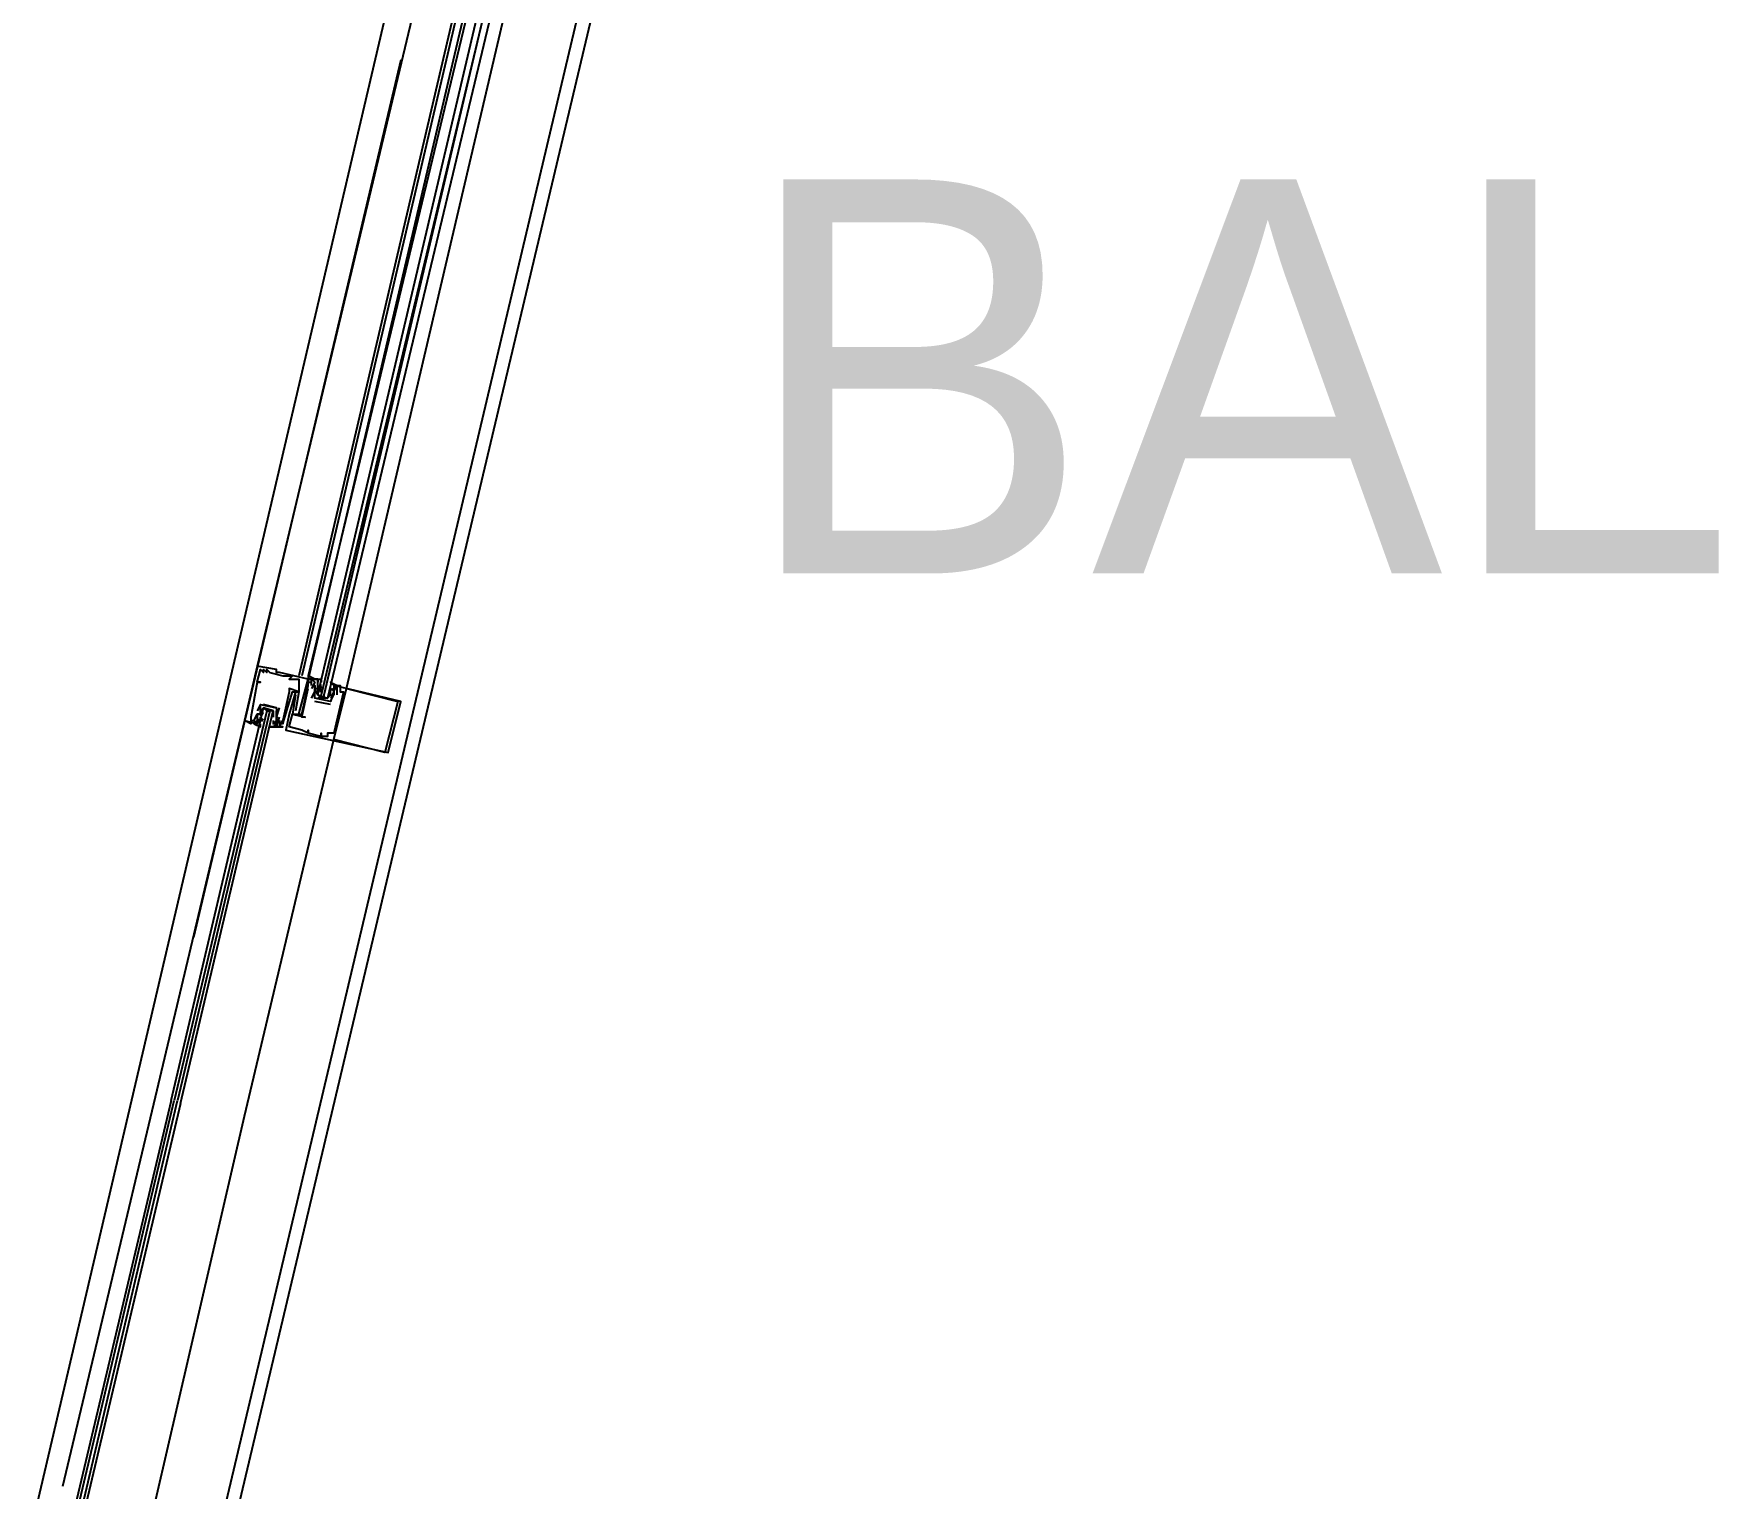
# Model space of a CAD drawing. Header units: feet. Extents: x -84 to 198, y -22 to 181.
# Drawn here: x 113.87 to 120.92, y 61.1 to 67.18 of the extents above; entities that cross this region are included whole.
import ezdxf
from ezdxf.enums import TextEntityAlignment as Align

# ---------------------------------------------------------------- set-up
doc = ezdxf.new("R2010")
doc.units = ezdxf.units.FT
doc.layers.add('A-LINEA', color=7, linetype='CONTINUOUS')
doc.layers.add('A-TEXTO-PDF', color=3, linetype='CONTINUOUS')

msp = doc.modelspace()

# ---------------------------------------------------------------- linework, layer by layer
at = {"layer": 'A-LINEA'}
for p, q in [((113.8667, 60.9778), (115.4933, 67.9244)), ((114.6133, 60.8044), (116.2533, 67.7378)), ((115.5067, 67.4978), (114.8, 64.5378)), ((115.6667, 67.4578), (114.9733, 64.4978)), ((115.68, 67.4578), (114.9867, 64.4978)), ((115.7067, 67.4444), (115.0133, 64.4844)), ((115.72, 67.4444), (115.0133, 64.4978)), ((115.1733, 64.4444), (115.8667, 67.4044)), ((115.4, 67.0711), (114.5333, 63.4044)), ((114.8, 64.5378), (114.8, 64.5378)), ((114.8133, 64.5244), (114.8133, 64.5244)), ((114.8267, 64.5244), (114.8267, 64.5244)), ((114.8267, 64.5111), (114.8267, 64.5111)), ((114.84, 64.5244), (114.84, 64.5244)), ((114.84, 64.5111), (114.84, 64.5111)), ((114.8533, 64.5111), (114.8533, 64.5111)), ((114.88, 64.5244), (114.88, 64.5244)), ((114.88, 64.5111), (114.88, 64.5111)), ((114.8933, 64.5111), (114.8933, 64.5111)), ((114.9067, 64.4978), (114.9067, 64.4978)), ((114.92, 64.4978), (114.92, 64.4978)), ((114.9333, 64.4978), (114.9333, 64.4978)), ((114.9467, 64.4978), (114.9467, 64.4978)), ((115.0133, 64.4978), (115.0133, 64.4844)), ((115.0133, 64.4978), (115.0133, 64.4844)), ((115.0133, 64.4978), (115.0133, 64.4844)), ((114.8, 64.4711), (114.8, 64.4711)), ((114.8, 64.4711), (114.8, 64.4711)), ((114.8133, 64.4711), (114.8133, 64.4711)), ((114.9333, 64.4844), (114.9333, 64.4844)), ((114.9333, 64.4444), (114.9333, 64.4444)), ((114.9333, 64.4311), (114.9333, 64.4311)), ((114.9467, 64.4311), (114.9467, 64.4311)), ((114.96, 64.4311), (114.96, 64.4311)), ((114.9733, 64.4844), (114.9733, 64.4844)), ((114.9733, 64.4311), (114.9733, 64.4311)), ((114.9733, 64.4311), (114.9733, 64.4311)), ((115.0133, 64.4844), (115.0133, 64.4844)), ((115.0133, 64.4844), (115.0133, 64.4844)), ((115.0133, 64.4844), (115.0133, 64.4844)), ((115.0133, 64.4711), (115.0133, 64.4711)), ((115.0133, 64.4711), (115.0133, 64.4711)), ((115.0133, 64.4578), (115.0133, 64.4578)), ((115.0133, 64.4578), (115.0133, 64.4578)), ((115.0133, 64.4444), (115.0133, 64.4444)), ((115.0267, 64.4844), (115.0267, 64.4844)), ((115.0267, 64.4844), (115.0267, 64.4844)), ((115.0267, 64.4711), (115.0267, 64.4711)), ((115.0267, 64.4711), (115.0267, 64.4711)), ((115.0267, 64.4578), (115.0267, 64.4578)), ((115.0267, 64.4444), (115.0267, 64.4444)), ((115.0267, 64.4044), (115.04, 64.4311)), ((115.04, 64.4711), (115.04, 64.4711)), ((115.04, 64.4578), (115.04, 64.4578)), ((115.04, 64.4444), (115.04, 64.4444)), ((115.04, 64.4444), (115.04, 64.4444)), ((115.04, 64.4444), (115.04, 64.4444)), ((115.04, 64.4311), (115.04, 64.4311)), ((115.0532, 64.4213), (115.0522, 64.4332)), ((115.0533, 64.4844), (115.0533, 64.4844)), ((115.0533, 64.4711), (115.0533, 64.4711)), ((115.0533, 64.4578), (115.0533, 64.4578)), ((115.0533, 64.4578), (115.0533, 64.4444)), ((115.0533, 64.4444), (115.0533, 64.4444)), ((115.0533, 64.4311), (115.0533, 64.4311)), ((115.0658, 64.4289), (115.0652, 64.4493)), ((115.0665, 64.448), (115.0655, 64.4599)), ((115.0659, 64.4427), (115.0656, 64.461)), ((115.0667, 64.4578), (115.0667, 64.4578)), ((115.1067, 64.4578), (115.1067, 64.4578)), ((115.1067, 64.4311), (115.1067, 64.4444)), ((115.1067, 64.4444), (115.1067, 64.4444)), ((115.118, 64.4283), (115.1084, 64.4103)), ((115.1151, 64.4467), (115.1089, 64.4365)), ((115.12, 64.4578), (115.12, 64.4578)), ((115.12, 64.4444), (115.12, 64.4444)), ((115.12, 64.4311), (115.12, 64.4311)), ((115.12, 64.4311), (115.12, 64.4311)), ((115.12, 64.4311), (115.12, 64.4311)), ((115.1303, 64.4537), (115.1218, 64.4374)), ((115.1333, 64.4578), (115.1333, 64.4578)), ((115.1467, 64.4578), (115.1467, 64.4578)), ((115.1467, 64.4311), (115.1467, 64.4311)), ((115.16, 64.4311), (115.16, 64.4311)), ((115.1733, 64.4444), (115.1733, 64.4444)), ((114.8133, 64.3778), (114.8133, 64.3778)), ((114.8133, 64.3778), (114.8133, 64.3778)), ((114.8267, 64.3778), (114.8267, 64.3778)), ((114.88, 64.3644), (114.88, 64.3644)), ((114.88, 64.3644), (114.88, 64.3644)), ((114.8933, 64.3644), (114.8933, 64.3644)), ((114.96, 64.4178), (114.96, 64.4178)), ((115.0267, 64.4044), (115.0267, 64.4044)), ((115.04, 64.4044), (115.04, 64.4044)), ((115.04, 64.4044), (115.04, 64.4044)), ((115.1067, 64.3778), (115.04, 64.3911)), ((115.04, 64.3911), (115.04, 64.3911)), ((115.0933, 64.4044), (115.0533, 64.4044)), ((115.0667, 64.4044), (115.08, 64.4044)), ((115.1067, 64.4178), (115.1067, 64.4178)), ((115.1067, 64.3911), (115.1067, 64.3911)), ((115.1067, 64.3911), (115.1067, 64.3911)), ((115.1067, 64.3778), (115.1067, 64.3778)), ((115.1151, 64.42), (115.1089, 64.4098)), ((115.12, 64.4178), (115.12, 64.4178)), ((115.12, 64.4178), (115.12, 64.4178)), ((115.1333, 64.4178), (115.1333, 64.4178)), ((115.3867, 64.3911), (115.3867, 64.3911)), ((115.4, 64.3911), (115.4, 64.3911)), ((114.7467, 64.3111), (114.7467, 64.3111)), ((114.7733, 64.3244), (114.7733, 64.3244)), ((114.7733, 64.3111), (114.7733, 64.3111)), ((114.7867, 64.3111), (114.7867, 64.3111)), ((114.8, 64.3511), (114.8, 64.3511)), ((114.8, 64.3378), (114.8, 64.3378)), ((114.8, 64.3378), (114.8, 64.3378)), ((114.8, 64.3378), (114.8, 64.3378)), ((114.8, 64.3244), (114.8, 64.3244)), ((114.8, 64.3244), (114.8, 64.3244)), ((114.8, 64.3111), (114.8, 64.3111)), ((114.8, 64.2978), (114.8, 64.2978)), ((114.8031, 64.3019), (114.8115, 64.3181)), ((114.8133, 64.3378), (114.8133, 64.3378)), ((114.8133, 64.3244), (114.8133, 64.3244)), ((114.8133, 64.3111), (114.8133, 64.3244)), ((114.8133, 64.3111), (114.8133, 64.3111)), ((114.8133, 64.3111), (114.8133, 64.3111)), ((114.8153, 64.3273), (114.825, 64.3452)), ((114.8182, 64.3356), (114.8244, 64.3457)), ((114.8182, 64.3089), (114.8244, 64.3191)), ((114.8267, 64.3511), (114.8267, 64.3511)), ((114.84, 64.3511), (114.8533, 64.3511)), ((114.8533, 64.2978), (114.8533, 64.2978)), ((114.8667, 64.3378), (114.8667, 64.3378)), ((114.8667, 64.3111), (114.8667, 64.2978)), ((114.8667, 64.3111), (114.8667, 64.3111)), ((114.8667, 64.2978), (114.8667, 64.2978)), ((114.8668, 64.3076), (114.8678, 64.2957)), ((114.88, 64.3244), (114.88, 64.3244)), ((114.88, 64.3244), (114.88, 64.3244)), ((114.88, 64.3111), (114.88, 64.3111)), ((114.8801, 64.3342), (114.8812, 64.3223)), ((114.8808, 64.3129), (114.8811, 64.2946)), ((114.8809, 64.3267), (114.8814, 64.3063)), ((114.8933, 64.3244), (114.8933, 64.3244)), ((114.8933, 64.3111), (114.8933, 64.3111)), ((114.8933, 64.2978), (114.8933, 64.2978)), ((114.9067, 64.3111), (114.9067, 64.3111)), ((114.9067, 64.3111), (114.9067, 64.3111)), ((114.9067, 64.2978), (114.9067, 64.2978)), ((114.9333, 64.3378), (114.9333, 64.3378)), ((114.9467, 64.3378), (114.9467, 64.3378)), ((114.9467, 64.3378), (114.9467, 64.3378)), ((114.96, 64.3511), (114.96, 64.3511)), ((114.96, 64.3378), (114.96, 64.3378)), ((114.9733, 64.3378), (114.9733, 64.3378)), ((114.9867, 64.3378), (114.9867, 64.3378)), ((114.9867, 64.3244), (114.9867, 64.3244)), ((115, 64.3244), (115, 64.3244)), ((114.8667, 64.2844), (114.8667, 64.2844)), ((114.88, 64.2844), (114.88, 64.2844)), ((114.8933, 64.2844), (114.8933, 64.2844)), ((114.8933, 64.2844), (114.8933, 64.2844)), ((114.9067, 64.2844), (114.9067, 64.2844)), ((114.92, 64.2711), (114.92, 64.2711)), ((114.9333, 64.2844), (114.9333, 64.2844)), ((114.9867, 64.2711), (114.9867, 64.2711)), ((115.0133, 64.2711), (115.0133, 64.2711)), ((115.0133, 64.2578), (115.0133, 64.2578)), ((115.0133, 64.2578), (115.0133, 64.2578)), ((115.04, 64.2444), (115.04, 64.2444)), ((115.0667, 64.2578), (115.0667, 64.2578)), ((115.0667, 64.2444), (115.0667, 64.2444)), ((115.0667, 64.2444), (115.0667, 64.2444)), ((115.08, 64.2444), (115.08, 64.2444)), ((115.0933, 64.2578), (115.0933, 64.2578)), ((115.0933, 64.2444), (115.0933, 64.2444)), ((115.12, 64.2578), (115.12, 64.2578)), ((115.12, 64.2311), (115.12, 64.2311)), ((115.3333, 64.1778), (115.3333, 64.1778)), ((115.3467, 64.1778), (115.3467, 64.1778)), ((114.3733, 62.7378), (113.9867, 61.1111))]:
    msp.add_line(p, q, dxfattribs=at)
for points in [[(123.9467, 43.9511), (123.92, 47.9511), (123.56, 53.4844), (119.8267, 54.3644), (116.1067, 55.2444), (116.8, 58.2178), (117.1867, 59.8444), (116.8667, 59.9111), (115.8267, 60.1644), (114.5867, 60.4578), (118.2, 75.6978), (129.9467, 72.9244)], [(115.8133, 67.4178), (115.0933, 64.4044), (115.08, 64.4044), (115.08, 64.4178), (115.7867, 67.4311), (115.0667, 64.4178), (115.0667, 64.4044), (115.0533, 64.4178), (115.76, 67.4311)], [(114.8, 64.5378), (114.7467, 64.3111), (114.8, 64.2978), (114.8, 64.3111)], [(114.9733, 64.3378), (115.0133, 64.4844), (114.8933, 64.5111), (114.88, 64.5111), (114.88, 64.5244), (114.8, 64.5378)], [(114.8, 64.4711), (114.8133, 64.5244), (114.8267, 64.5111), (114.8267, 64.5244), (114.84, 64.5111), (114.84, 64.5244), (114.8533, 64.5111), (114.9067, 64.4978), (114.92, 64.4978), (114.9333, 64.4978), (114.9467, 64.4978), (114.9333, 64.4844), (114.9733, 64.4844), (114.9733, 64.4311), (114.9333, 64.4444), (114.9333, 64.4311), (114.9067, 64.3111), (114.9067, 64.3111)], [(115.0267, 64.4844), (115.04, 64.4844), (115.0133, 64.4978)], [(115.0267, 64.4844), (115.04, 64.4844), (115.0133, 64.4978)], [(115.0267, 64.4844), (115.04, 64.4844), (115.0133, 64.4978)], [(114.8, 64.4711), (114.8133, 64.4711), (114.8, 64.4711), (114.7733, 64.3244), (114.7733, 64.3111), (114.7867, 64.3111), (114.8, 64.3378), (114.8, 64.3378)], [(114.8667, 64.2844), (114.9067, 64.2844), (114.8933, 64.2844), (114.9067, 64.3111), (114.9067, 64.2978), (114.9467, 64.4311), (114.9733, 64.4311), (114.96, 64.3511)], [(114.96, 64.4311), (114.9333, 64.3378), (114.92, 64.2711), (115.04, 64.2444), (115.3467, 64.1778), (115.4, 64.3911), (115.12, 64.4578)], [(115.1333, 64.4178), (115.1333, 64.4578), (115.1467, 64.4578), (115.1467, 64.4311), (115.16, 64.4311), (115.12, 64.2578), (115.0933, 64.2578), (115.0933, 64.2444), (115.08, 64.2444), (115.0667, 64.2444), (115.0667, 64.2578), (115.0667, 64.2444), (115.0133, 64.2578), (115.0133, 64.2711), (115.0133, 64.2578), (114.9867, 64.2711), (114.9333, 64.2844), (114.9467, 64.3378), (115, 64.3244), (114.9867, 64.3244), (115.0133, 64.4444)], [(114.96, 64.4178), (114.9467, 64.3378), (114.9867, 64.3378), (115.0133, 64.4578), (115.0133, 64.4711), (115.0267, 64.4711), (115.0267, 64.4844), (115.0133, 64.4844), (115.0133, 64.4711), (115.0133, 64.4844), (115.0533, 64.4844), (115.0533, 64.4711), (115.0533, 64.4711)], [(115.0267, 64.4578), (115.0267, 64.4711), (115.0267, 64.4844), (115.04, 64.4711), (115.0267, 64.4444)], [(115.0533, 64.4178), (115.04, 64.4444), (115.0533, 64.4444), (115.0533, 64.4711), (115.0533, 64.4844), (115.04, 64.4844), (115.0667, 64.4844), (115.0667, 64.4711)], [(115.12, 64.4311), (115.1067, 64.3911), (115.04, 64.4044), (115.04, 64.4444), (115.04, 64.4578), (115.04, 64.4444), (115.0533, 64.4444), (115.0533, 64.4578)], [(115.0533, 64.4444), (115.0533, 64.4311), (115.0533, 64.4178), (115.0933, 64.4044), (115.1067, 64.4178), (115.1067, 64.4311)], [(115.12, 64.4578), (115.1067, 64.4711), (115.1333, 64.4578), (115.12, 64.4578), (115.12, 64.4444), (115.12, 64.4311), (115.12, 64.4178), (115.1067, 64.4044)], [(115.3867, 64.3911), (115.3333, 64.1778), (115.12, 64.2311), (115.1733, 64.4444), (115.3867, 64.3911)], [(115.12, 64.4311), (115.12, 64.4178), (115.12, 64.4311), (115.12, 64.4444), (115.12, 64.4444)], [(114.44, 62.7244), (114.8267, 64.3644), (114.84, 64.3511), (114.4533, 62.7244)], [(114.8667, 64.3511), (114.8267, 64.3644), (114.8133, 64.3378), (114.8, 64.3378), (114.8, 64.3111), (114.8, 64.2978), (114.7867, 64.3111), (114.7867, 64.2978), (114.8133, 64.2844), (114.8133, 64.2978)], [(114.8133, 64.3778), (114.8133, 64.3778), (114.8, 64.3511)], [(114.8, 64.3244), (114.8, 64.3378), (114.8, 64.3244), (114.8, 64.3378), (114.8133, 64.3378), (114.8133, 64.3778), (114.88, 64.3644), (114.88, 64.3244), (114.88, 64.3111)], [(114.8133, 64.3378), (114.8133, 64.3511), (114.8267, 64.3644), (114.8667, 64.3511), (114.8667, 64.3378), (114.8667, 64.3244)], [(114.88, 64.3644), (114.88, 64.3644), (114.8267, 64.3778)], [(114.88, 64.3244), (114.88, 64.3244), (114.8933, 64.3644)], [(115.1067, 64.3911), (115.1067, 64.3911), (115.12, 64.4178), (115.12, 64.4178)], [(114.7733, 64.3111), (114.7733, 64.2978), (114.7467, 64.3111), (114.3733, 62.7378)], [(114.48, 62.7111), (114.8667, 64.3511), (114.8533, 64.3511), (114.4667, 62.7244)], [(114.7733, 64.3111), (114.7733, 64.2978), (114.7467, 64.3111)], [(114.7733, 64.3111), (114.7733, 64.2978), (114.7467, 64.3111)], [(114.8667, 64.2844), (114.8533, 64.2844), (114.88, 64.2844), (114.8667, 64.2844), (114.88, 64.2978), (114.8667, 64.2978), (114.88, 64.3111), (114.88, 64.3244), (114.88, 64.3511)], [(114.8933, 64.3111), (114.8933, 64.2978), (114.8933, 64.2844), (114.88, 64.2844), (114.8933, 64.3244)], [(114.3333, 60.8711), (114.7467, 62.6578), (115.12, 64.2311)], [(114.44, 62.7244), (114.04, 61.0311), (114.0533, 61.0178), (114.0533, 61.0311), (114.4533, 62.7244)], [(114.48, 62.7111), (114.08, 61.0178), (114.0667, 61.0178), (114.4667, 62.7244)]]:
    msp.add_lwpolyline(points, dxfattribs=at)

# ---------------------------------------------------------------- texts
at = {"layer": 'A-TEXTO-PDF'}
msp.add_text('BALCONY', height=1.646, dxfattribs=at).set_placement((122.0765, 64.9252), align=Align.CENTER)

doc.saveas('drawing.dxf')
